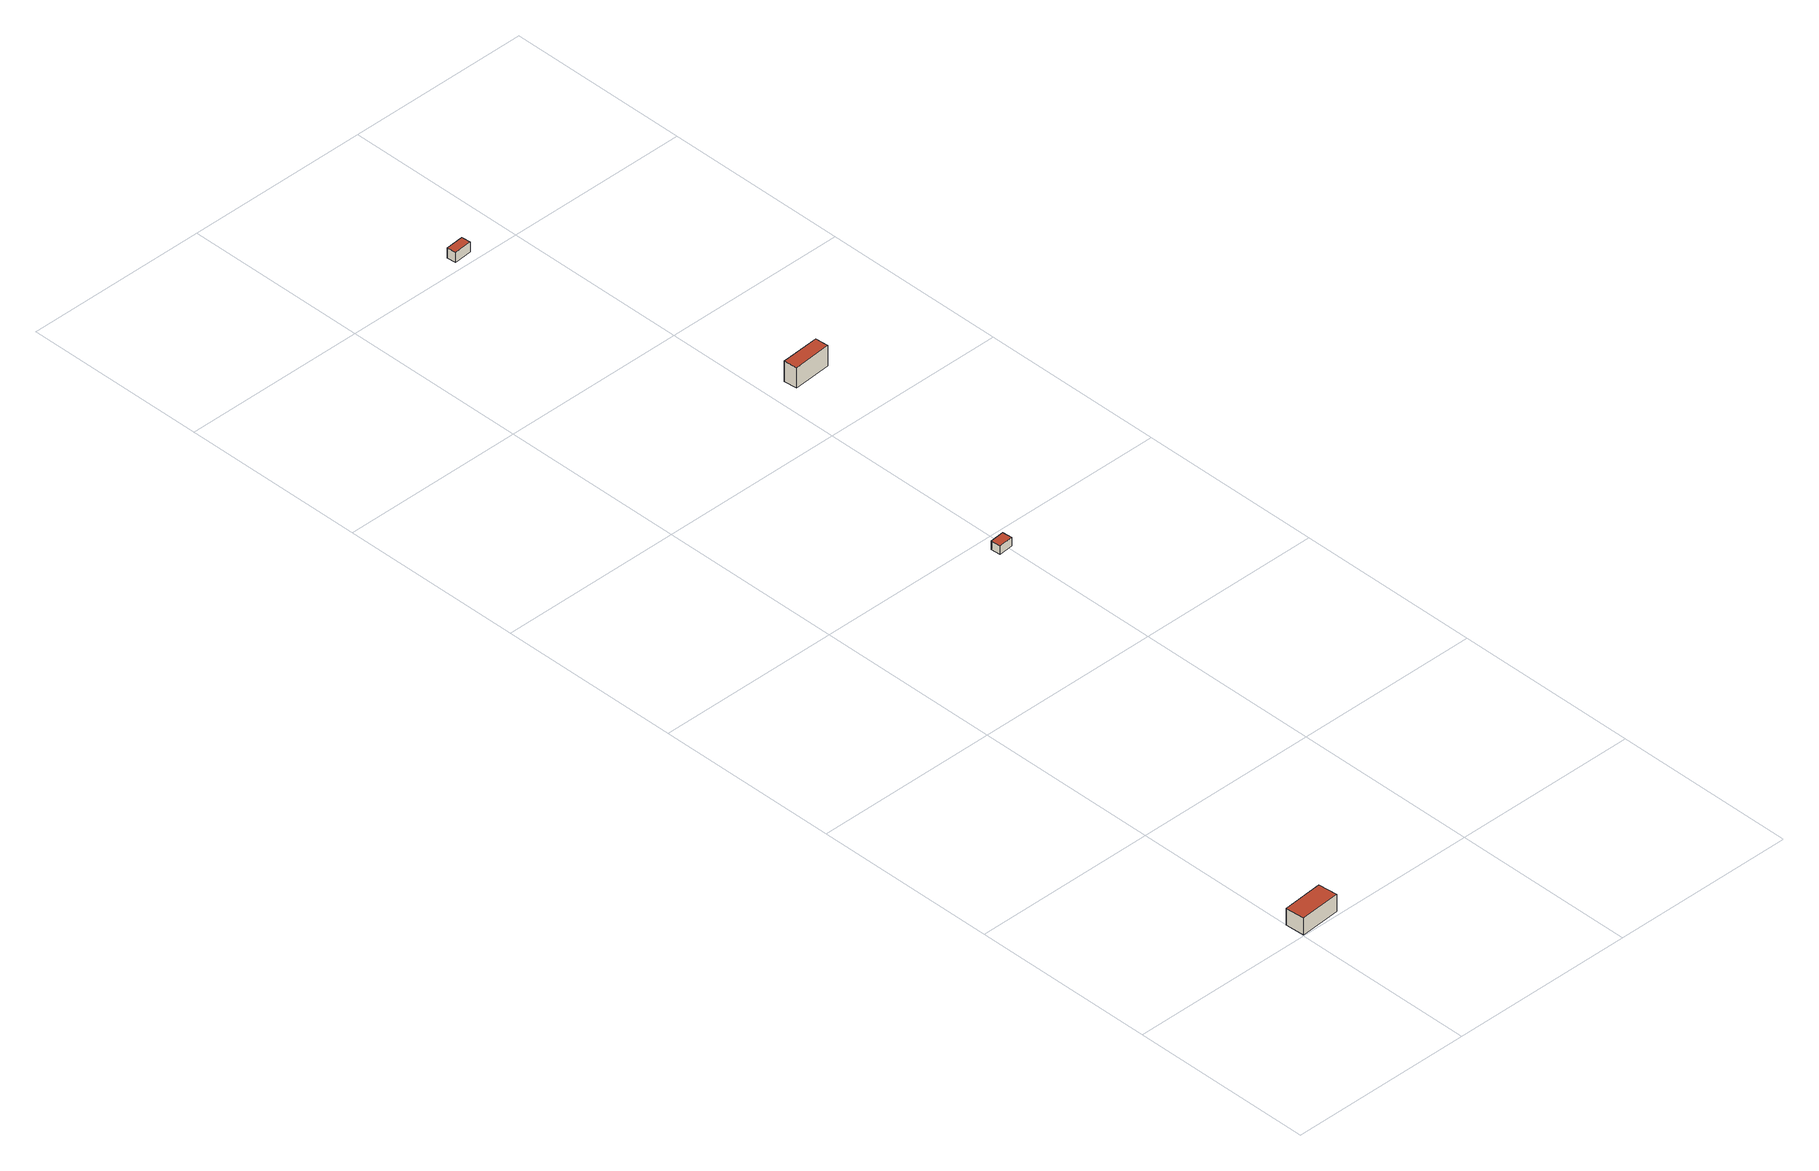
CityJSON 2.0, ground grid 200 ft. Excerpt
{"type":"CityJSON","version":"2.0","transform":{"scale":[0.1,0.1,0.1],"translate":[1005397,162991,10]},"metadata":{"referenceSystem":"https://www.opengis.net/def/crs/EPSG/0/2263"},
"CityObjects":{
"building1":{"type":"Building","attributes":{"name":"Bldg_2210022725","BIN":"3240670"},"geometry":[{"type":"MultiSurface","lod":"2","boundaries":[[[0,1,2,3]],[[4,5,6,7]],[[0,3,7,6]],[[1,0,6,5]],[[2,1,5,4]],[[3,2,4,7]]],"semantics":{"surfaces":[{"type":"RoofSurface","BIN":"3240670"},{"type":"GroundSurface"},{"type":"WallSurface"}],"values":[0,1,2,2,2,2]}}]},
"building2":{"type":"Building","attributes":{"name":"Bldg_2511020626","BIN":"3000000"},"geometry":[{"type":"MultiSurface","lod":"2","boundaries":[[[8,9,10,11]],[[12,13,14,15]],[[8,11,15,14]],[[9,8,14,13]],[[10,9,13,12]],[[11,10,12,15]]],"semantics":{"surfaces":[{"type":"RoofSurface","BIN":"3000000"},{"type":"GroundSurface"},{"type":"WallSurface"}],"values":[0,1,2,2,2,2]}}]},
"building3":{"type":"Building","attributes":{"name":"Bldg_2511004991","BIN":"3376473"},"geometry":[{"type":"MultiSurface","lod":"2","boundaries":[[[16,17,18,19]],[[20,21,22,23]],[[16,19,23,22]],[[17,16,22,21]],[[18,17,21,20]],[[19,18,20,23]]],"semantics":{"surfaces":[{"type":"RoofSurface","BIN":"3376473"},{"type":"GroundSurface"},{"type":"WallSurface"}],"values":[0,1,2,2,2,2]}}]},
"building4":{"type":"Building","attributes":{"name":"Bldg_2210016498","BIN":"3239744"},"geometry":[{"type":"MultiSurface","lod":"2","boundaries":[[[24,25,26,27,28]],[[29,30,31,32,33]],[[26,25,33,32]],[[27,26,32,31]],[[28,27,31,30]],[[24,28,30,29]],[[25,24,29,33]]],"semantics":{"surfaces":[{"type":"RoofSurface","BIN":"3239744"},{"type":"GroundSurface"},{"type":"WallSurface"}],"values":[0,1,2,2,2,2,2]}}]}
},
"vertices":[
[443,253,201],[2,218,201],[18,10,201],[460,45,201],[18,10,10],[2,218,10],[443,253,10],[460,45,10],
[2019,5859,122],[1865,5844,122],[1875,5740,122],[2029,5755,122],[1875,5740,25],[1865,5844,25],[2019,5859,25],[2029,5755,25],
[1515,12084,156],[1508,12182,156],[1312,12167,156],[1320,12069,156],[1312,12167,44],[1508,12182,44],[1515,12084,44],[1320,12069,44],
[2649,8866,256],[2317,8842,256],[2230,8836,256],[2240,8690,256],[2659,8721,256],[2649,8866,26],[2659,8721,26],[2240,8690,26],[2230,8836,26],[2317,8842,26]
]}
